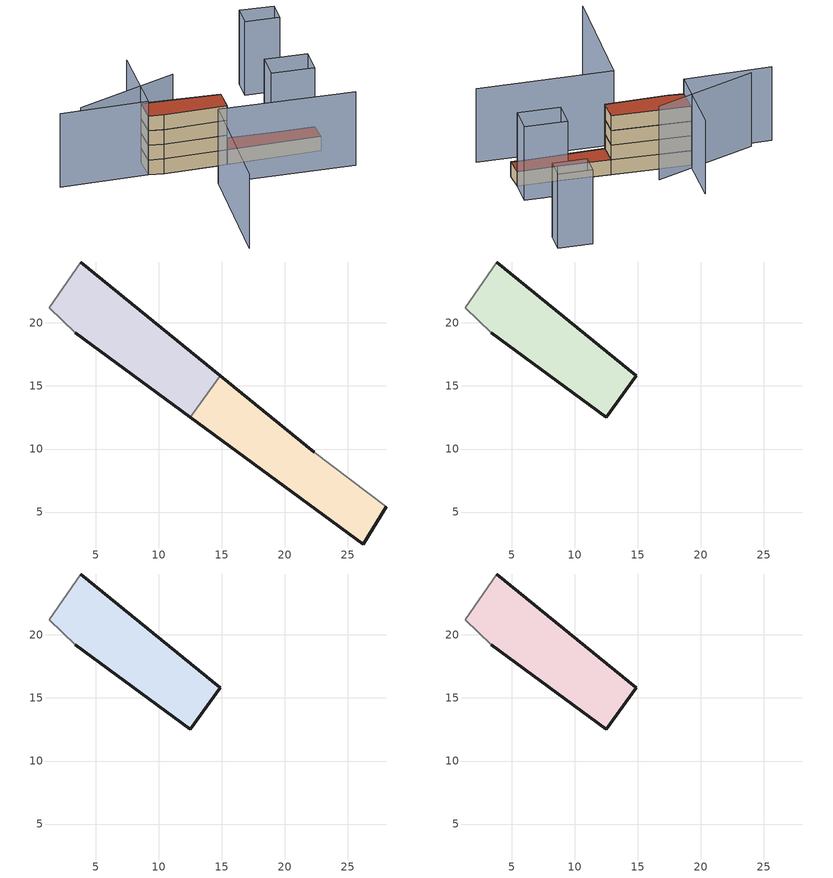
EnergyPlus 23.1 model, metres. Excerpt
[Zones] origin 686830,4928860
3e1f99c0273f9184_F0_dwelling_0
 floor ground (EU_floor_Construction): 12.49,12.53 14.89,15.8 3.79,24.84 1.3,21.21 3.37,19.22 z0
 wall outside (EU_wall_Construction): 3.79,24.84 14.89,15.8 / 12.49,12.53 3.37,19.22 z0:3
 wall adiabatic (EU_wall_Construction): 3.37,19.22 1.3,21.21 3.79,24.84 z0:3
 wall to 3e1f99c0273f9184_F0_dwelling_1 (EU_wall_Construction): 14.89,15.8 12.49,12.53 z0:3
3e1f99c0273f9184_F0_dwelling_1
 floor ground (EU_floor_Construction): 26.22,2.47 28.05,5.41 22.32,9.76 14.89,15.8 12.49,12.53 z0
 wall outside (EU_wall_Construction): 14.89,15.8 22.32,9.76 / 28.05,5.41 26.22,2.47 12.49,12.53 z0:3
 wall adiabatic (EU_wall_Construction): 22.32,9.76 28.05,5.41 z0:3
 roof outside (EU_roof_Construction): 22.32,9.76 28.05,5.41 26.22,2.47 12.49,12.53 14.89,15.8 z3
3e1f99c0273f9184_F1_dwelling_0
 floor to 3e1f99c0273f9184_F0_dwelling_0 (EU_floor_Construction): 12.49,12.53 14.89,15.8 3.79,24.84 1.3,21.21 3.37,19.22 z3
 wall outside (EU_wall_Construction): 3.79,24.84 14.89,15.8 12.49,12.53 3.37,19.22 z3:6
 wall adiabatic (EU_wall_Construction): 3.37,19.22 1.3,21.21 3.79,24.84 z3:6
3e1f99c0273f9184_F2_dwelling_0
 floor to 3e1f99c0273f9184_F1_dwelling_0 (EU_floor_Construction): 12.49,12.53 14.89,15.8 3.79,24.84 1.3,21.21 3.37,19.22 z6
 wall outside (EU_wall_Construction): 3.79,24.84 14.89,15.8 12.49,12.53 3.37,19.22 z6:9
 wall adiabatic (EU_wall_Construction): 3.37,19.22 1.3,21.21 3.79,24.84 z6:9
3e1f99c0273f9184_F3_dwelling_0
 floor to 3e1f99c0273f9184_F2_dwelling_0 (EU_floor_Construction): 12.49,12.53 14.89,15.8 3.79,24.84 1.3,21.21 3.37,19.22 z9
 wall outside (EU_wall_Construction): 3.79,24.84 14.89,15.8 12.49,12.53 3.37,19.22 z9:12
 wall adiabatic (EU_wall_Construction): 3.37,19.22 1.3,21.21 3.79,24.84 z9:12
 roof outside (EU_roof_Construction): 14.89,15.8 12.49,12.53 3.37,19.22 1.3,21.21 3.79,24.84 z12
shading: -7.01,-7.67 6.67,9.97 / 6.67,9.97 26.19,-5.18 / -7.58,29.15 11.11,23.47 / 9.74,32.6 1.3,21.21 / 1.3,21.21 -11.45,30.65 / 28.05,5.41 21.87,10.09 / 21.87,10.09 24.79,13.94 / 24.79,13.94 30.97,9.25 / 30.97,9.25 28.05,5.41 / 37.47,20.53 32.55,24.4 / 32.55,24.4 34.95,27.45 / 34.95,27.45 39.87,23.58 / 39.87,23.58 37.47,20.53 z0:15
[Building]
EU S2 Campaign: North Axis=0; Terrain=City; Solar Distribution=FullExterior
[Site:Location]
Bologna: Latitude=44.5; Longitude=11.25; Time Zone=1; Elevation=37
[SizingPeriod:WeatherFileDays]
AnnualSizingPeriod: Begin Month=1; Begin Day of Month=1; End Month=12; End Day of Month=31; Day of Week for Start Day=Monday; Use Weather File Daylight Saving Period=No; Use Weather File Rain and Snow Indicators=No
[MATERIAL]
EU_InternalMass_Material: Roughness=MediumRough; Thickness=0.1; Conductivity=1; Density=1800; Specific Heat=900; Thermal Absorptance=0.9; Solar Absorptance=0.7; Visible Absorptance=0.7
[MATERIAL:NOMASS] Roughness=MediumRough; Thermal Absorptance=0.9; Solar Absorptance=0.7; Visible Absorptance=0.7
Name | Thermal Resistance
EU_wall_NoMass | 0.937881
EU_roof_NoMass | 0.548572
EU_floor_NoMass | 0.71348
[CONSTRUCTION]
EU_wall_Construction: EU_wall_NoMass
EU_roof_Construction: EU_roof_NoMass
EU_floor_Construction: EU_floor_NoMass
EU_InternalMass_Construction: EU_InternalMass_Material
[ZONE] Type=1; Multiplier=1; Ceiling Height=autocalculate; Floor Area=autocalculate; Part of Total Floor Area=Yes
Name | Volume
3e1f99c0273f9184_F0_dwelling_0 | 186.722
3e1f99c0273f9184_F1_dwelling_0; 3e1f99c0273f9184_F2_dwelling_0; 3e1f99c0273f9184_F3_dwelling_0 | 186.721
3e1f99c0273f9184_F0_dwelling_1 | 186.723
[INTERNALMASS] Construction=EU_InternalMass_Construction
Name | Zone or ZoneList | Surface Area
3e1f99c0273f9184_F0_dwelling_0_EU_InternalMass | 3e1f99c0273f9184_F0_dwelling_0 | 62.2408
3e1f99c0273f9184_F0_dwelling_1_EU_InternalMass | 3e1f99c0273f9184_F0_dwelling_1 | 62.2409
3e1f99c0273f9184_F1_dwelling_0_EU_InternalMass | 3e1f99c0273f9184_F1_dwelling_0 | 124.481
3e1f99c0273f9184_F2_dwelling_0_EU_InternalMass | 3e1f99c0273f9184_F2_dwelling_0 | 124.481
3e1f99c0273f9184_F3_dwelling_0_EU_InternalMass | 3e1f99c0273f9184_F3_dwelling_0 | 124.481
[OTHEREQUIPMENT] Fuel Type=Electricity; Design Level Calculation Method=Watts/Area; Power per Zone Floor Area=1; Fraction Latent=0; Fraction Radiant=0; Fraction Lost=0; Carbon Dioxide Generation Rate=0; EndUse Subcategory=EU_Step8_InternalGains
Name | Zone or ZoneList or Space or SpaceList | Schedule
EU_Step8_InternalGain_3e1f99c0273f9184_F0_dwelling_0_f000 | 3e1f99c0273f9184_F0_dwelling_0 | EU_Step8_GainSchedule_3e1f99c0273f9184_F0_dwelling_0_f000
EU_Step8_InternalGain_3e1f99c0273f9184_F0_dwelling_1_f000 | 3e1f99c0273f9184_F0_dwelling_1 | EU_Step8_GainSchedule_3e1f99c0273f9184_F0_dwelling_1_f000
EU_Step8_InternalGain_3e1f99c0273f9184_F1_dwelling_0_f000 | 3e1f99c0273f9184_F1_dwelling_0 | EU_Step8_GainSchedule_3e1f99c0273f9184_F1_dwelling_0_f000
EU_Step8_InternalGain_3e1f99c0273f9184_F2_dwelling_0_f000 | 3e1f99c0273f9184_F2_dwelling_0 | EU_Step8_GainSchedule_3e1f99c0273f9184_F2_dwelling_0_f000
EU_Step8_InternalGain_3e1f99c0273f9184_F3_dwelling_0_f000 | 3e1f99c0273f9184_F3_dwelling_0 | EU_Step8_GainSchedule_3e1f99c0273f9184_F3_dwelling_0_f000
[ZONEVENTILATION:DESIGNFLOWRATE] Schedule=EU_AlwaysOn; Design Flow Rate Calculation Method=AirChanges/Hour; Air Changes per Hour=0.687892; Ventilation Type=Natural; Fan Pressure Rise=0; Fan Total Efficiency=1; Constant Term Coefficient=1; Temperature Term Coefficient=0; Velocity Term Coefficient=0; Velocity Squared Term Coefficient=0; Minimum Indoor Temperature=-100; Maximum Indoor Temperature=100; Delta Temperature=-100; Minimum Outdoor Temperature=-100; Maximum Outdoor Temperature=100; Maximum Wind Speed=40
Name | Zone or ZoneList or Space or SpaceList
EU_ConstantAir_3e1f99c0273f9184_F0_dwelling_0 | 3e1f99c0273f9184_F0_dwelling_0
EU_ConstantAir_3e1f99c0273f9184_F0_dwelling_1 | 3e1f99c0273f9184_F0_dwelling_1
EU_ConstantAir_3e1f99c0273f9184_F1_dwelling_0 | 3e1f99c0273f9184_F1_dwelling_0
EU_ConstantAir_3e1f99c0273f9184_F2_dwelling_0 | 3e1f99c0273f9184_F2_dwelling_0
EU_ConstantAir_3e1f99c0273f9184_F3_dwelling_0 | 3e1f99c0273f9184_F3_dwelling_0
[SIZING:ZONE] Zone Cooling Design Supply Air Temperature Input Method=SupplyAirTemperature; Zone Cooling Design Supply Air Temperature=13; Zone Heating Design Supply Air Temperature Input Method=SupplyAirTemperature; Zone Heating Design Supply Air Temperature=50; Zone Cooling Design Supply Air Humidity Ratio=0.008; Zone Heating Design Supply Air Humidity Ratio=0.008; Cooling Design Air Flow Method=DesignDay; Cooling Design Air Flow Rate=0; Cooling Minimum Air Flow per Zone Floor Area=0.000762; Cooling Minimum Air Flow=0; Cooling Minimum Air Flow Fraction=0.2; Heating Design Air Flow Method=DesignDay; Heating Design Air Flow Rate=0; Heating Maximum Air Flow per Zone Floor Area=0.002032; Heating Maximum Air Flow=0.141576; Heating Maximum Air Flow Fraction=0.3; Account for Dedicated Outdoor Air System=No; Dedicated Outdoor Air System Control Strategy=NeutralSupplyAir; Dedicated Outdoor Air Low Setpoint Temperature for Design=autosize; Dedicated Outdoor Air High Setpoint Temperature for Design=autosize; Zone Load Sizing Method=Sensible Load Only No Latent Load; Zone Latent Cooling Design Supply Air Humidity Ratio Input Method=HumidityRatioDifference; Zone Cooling Design Supply Air Humidity Ratio Difference=0.005; Zone Latent Heating Design Supply Air Humidity Ratio Input Method=HumidityRatioDifference; Zone Humidification Design Supply Air Humidity Ratio Difference=0.005
3e1f99c0273f9184_F0_dwelling_0; 3e1f99c0273f9184_F0_dwelling_1; 3e1f99c0273f9184_F1_dwelling_0; 3e1f99c0273f9184_F2_dwelling_0; 3e1f99c0273f9184_F3_dwelling_0
[ThermostatSetpoint:DualSetpoint] Heating Setpoint Temperature Schedule=HVACTemplate-Always 20; Cooling Setpoint Temperature Schedule=HVACTemplate-Always 50
EU_HeatOnly_3e1f99c0273f9184_F0_dwelling_0 Dual SP Control; EU_HeatOnly_3e1f99c0273f9184_F0_dwelling_1 Dual SP Control; EU_HeatOnly_3e1f99c0273f9184_F1_dwelling_0 Dual SP Control; EU_HeatOnly_3e1f99c0273f9184_F2_dwelling_0 Dual SP Control; EU_HeatOnly_3e1f99c0273f9184_F3_dwelling_0 Dual SP Control
[ZoneControl:Thermostat] Control Type Schedule=HVACTemplate-Always 4
Name | Zone or ZoneList | Control
3e1f99c0273f9184_F0_dwelling_0 Thermostat | 3e1f99c0273f9184_F0_dwelling_0 | EU_HeatOnly_3e1f99c0273f9184_F0_dwelling_0 Dual SP Control
3e1f99c0273f9184_F0_dwelling_1 Thermostat | 3e1f99c0273f9184_F0_dwelling_1 | EU_HeatOnly_3e1f99c0273f9184_F0_dwelling_1 Dual SP Control
3e1f99c0273f9184_F1_dwelling_0 Thermostat | 3e1f99c0273f9184_F1_dwelling_0 | EU_HeatOnly_3e1f99c0273f9184_F1_dwelling_0 Dual SP Control
3e1f99c0273f9184_F2_dwelling_0 Thermostat | 3e1f99c0273f9184_F2_dwelling_0 | EU_HeatOnly_3e1f99c0273f9184_F2_dwelling_0 Dual SP Control
3e1f99c0273f9184_F3_dwelling_0 Thermostat | 3e1f99c0273f9184_F3_dwelling_0 | EU_HeatOnly_3e1f99c0273f9184_F3_dwelling_0 Dual SP Control
[Zone equipment]
3e1f99c0273f9184_F0_dwelling_0: 3e1f99c0273f9184_F0_dwelling_0 Ideal Loads Air System
3e1f99c0273f9184_F0_dwelling_1: 3e1f99c0273f9184_F0_dwelling_1 Ideal Loads Air System
3e1f99c0273f9184_F1_dwelling_0: 3e1f99c0273f9184_F1_dwelling_0 Ideal Loads Air System
3e1f99c0273f9184_F2_dwelling_0: 3e1f99c0273f9184_F2_dwelling_0 Ideal Loads Air System
3e1f99c0273f9184_F3_dwelling_0: 3e1f99c0273f9184_F3_dwelling_0 Ideal Loads Air System
[ZoneHVAC:IdealLoadsAirSystem] Availability Schedule=EU_AlwaysOn; Maximum Heating Supply Air Temperature [C]=50; Minimum Cooling Supply Air Temperature [C]=13; Maximum Heating Supply Air Humidity Ratio [kg-H20/kg-air]=0.0156; Minimum Cooling Supply Air Humidity Ratio [kg-H20/kg-air]=0.0077; Heating Limit=NoLimit; Cooling Limit=NoLimit; Heating Availability Schedule=EU_AlwaysOn; Cooling Availability Schedule=EU_CoolingOff; Dehumidification Control Type=ConstantSensibleHeatRatio; Cooling Sensible Heat Ratio=0.7; Humidification Control Type=None; Demand Controlled Ventilation Type=None; Outdoor Air Economizer Type=NoEconomizer; Heat Recovery Type=None; Sensible Heat Recovery Effectiveness=0.7; Latent Heat Recovery Effectiveness=0.65
3e1f99c0273f9184_F0_dwelling_0 Ideal Loads Air System; 3e1f99c0273f9184_F0_dwelling_1 Ideal Loads Air System; 3e1f99c0273f9184_F1_dwelling_0 Ideal Loads Air System; 3e1f99c0273f9184_F2_dwelling_0 Ideal Loads Air System; 3e1f99c0273f9184_F3_dwelling_0 Ideal Loads Air System
[SCHEDULE:CONSTANT]
Name | Hourly Value
EU_AlwaysOn | 1
EU_CoolingOff | 0
[SCHEDULE:FILE] Column Number=1; Rows to Skip at Top=0; Number of Hours of Data=8760; Column Separator=Comma; Interpolate to Timestep=No; Minutes per Item=60; Adjust Schedule for Daylight Savings=Yes
Name | File
EU_Step8_GainSchedule_3e1f99c0273f9184_F0_dwelling_0_f000 | ../../schedules/3e1f99c0273f9184/3e1f99c0273f9184_F0_dwelling_0_f000_gain.csv
EU_Step8_GainSchedule_3e1f99c0273f9184_F0_dwelling_1_f000 | ../../schedules/3e1f99c0273f9184/3e1f99c0273f9184_F0_dwelling_1_f000_gain.csv
EU_Step8_GainSchedule_3e1f99c0273f9184_F1_dwelling_0_f000 | ../../schedules/3e1f99c0273f9184/3e1f99c0273f9184_F1_dwelling_0_f000_gain.csv
EU_Step8_GainSchedule_3e1f99c0273f9184_F2_dwelling_0_f000 | ../../schedules/3e1f99c0273f9184/3e1f99c0273f9184_F2_dwelling_0_f000_gain.csv
EU_Step8_GainSchedule_3e1f99c0273f9184_F3_dwelling_0_f000 | ../../schedules/3e1f99c0273f9184/3e1f99c0273f9184_F3_dwelling_0_f000_gain.csv
[Schedule:Compact]
HVACTemplate-Always 20: Through: 12/31, For: AllDays, Until: 24:00, 20
HVACTemplate-Always 50: Through: 12/31, For: AllDays, Until: 24:00, 50
HVACTemplate-Always 4: Through: 12/31, For: AllDays, Until: 24:00, 4
